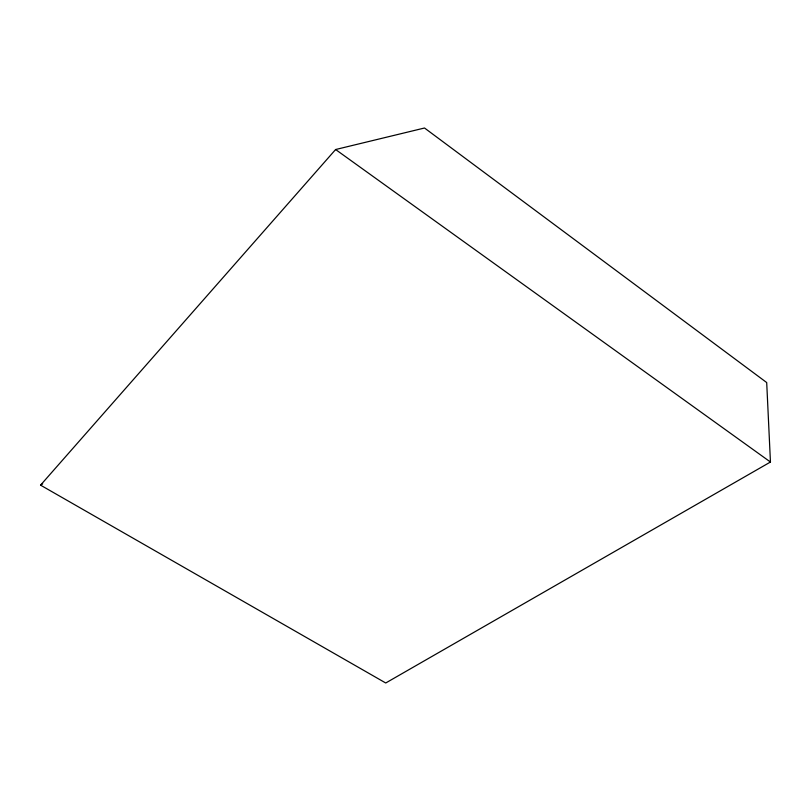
<?xml version="1.0" encoding="UTF-8"?>
<svg xmlns="http://www.w3.org/2000/svg" width="811" height="811" viewBox="0 0 811 811"><rect width="100%" height="100%" fill="white"/><g stroke="black" fill="none" stroke-linecap="round" stroke-linejoin="round"><path stroke-width="1.22" d="M40.55 485.15L335.612 149.528L424.518 128.006L766.699 382.549L770.45 462.017L385.732 682.994L40.55 485.15L42.709 483.822M335.612 149.528L770.45 462.017"/></g></svg>
